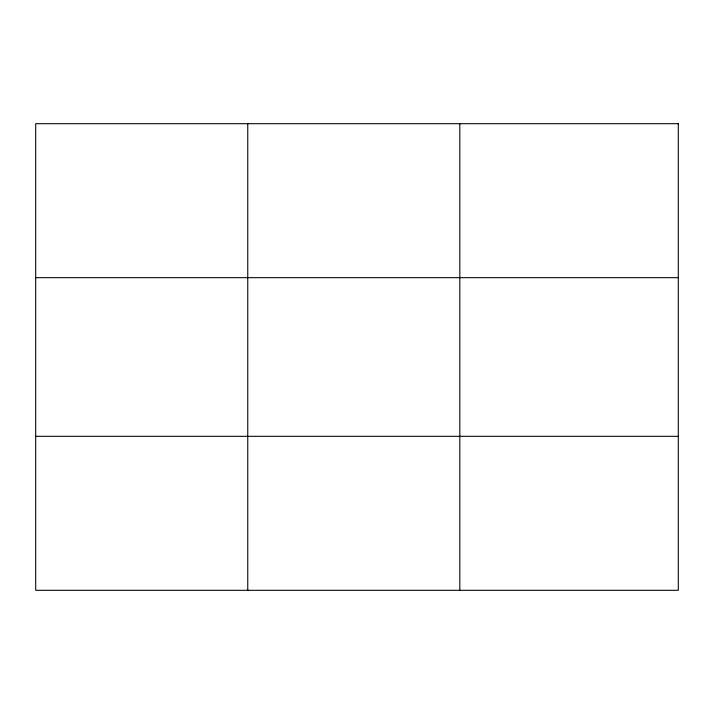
<?xml version="1.0" encoding="UTF-8"?>
<svg xmlns="http://www.w3.org/2000/svg" width="714" height="714" viewBox="0 0 714 714"><rect width="100%" height="100%" fill="white"/><g stroke="black" fill="none" stroke-linecap="round" stroke-linejoin="round"><path stroke-width="1.07" d="M247.758 590.308L247.758 123.692M459.816 590.308L459.816 123.692M35.7 277.675L678.3 277.675M35.7 436.325L678.3 436.325M678.3 123.692L678.3 590.308L35.7 590.308L35.7 123.692L678.3 123.692"/></g></svg>
